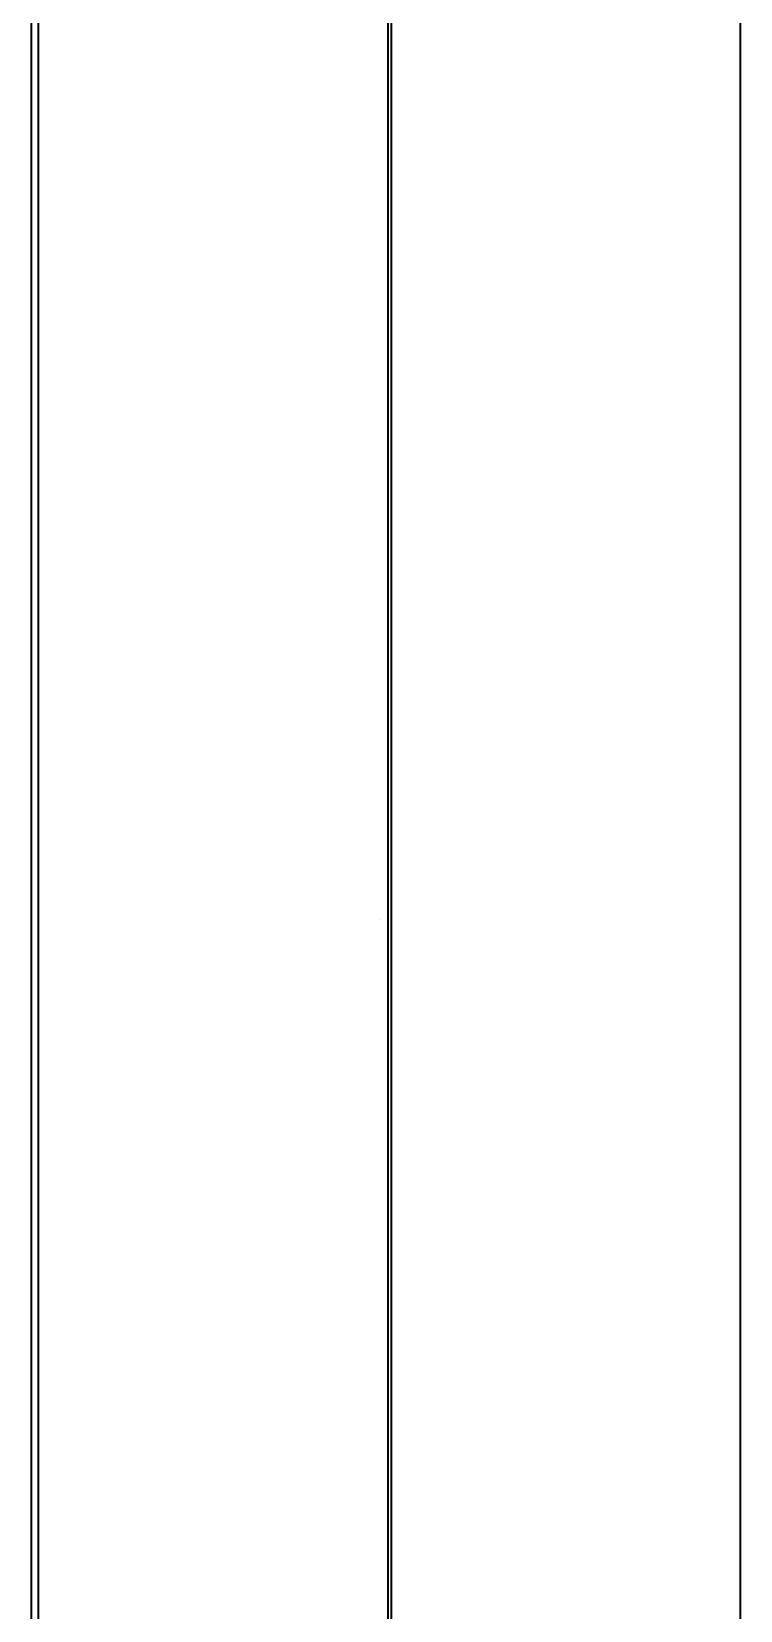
# Model space of a CAD drawing. Extents: x 6569 to 10251, y -294 to 3435.
# Drawn here: x 8535.6 to 8637.1, y 1803.3 to 2029.6 of the extents above; entities that cross this region are included whole.
import ezdxf

# ---------------------------------------------------------------- set-up
doc = ezdxf.new("R2010")
doc.units = 0
doc.header["$LTSCALE"] = 5
doc.layers.add('1', color=7, linetype='CONTINUOUS', true_color=0xffffff)

msp = doc.modelspace()

# ---------------------------------------------------------------- linework, layer by layer
at = {"layer": '1', "color": 7, "linetype": 'Continuous', "lineweight": 35}
for p, q in [((8535.56, 1277.43), (8535.56, 2228.33)), ((8536.56, 1333.58), (8536.56, 2226.08)), ((8586.56, 2226.08), (8586.56, 1333.58)), ((8587.06, 2225.83), (8587.06, 1333.83)), ((8637.06, 1478.83), (8637.06, 2115.83))]:
    msp.add_line(p, q, dxfattribs=at)
for centre, major_axis, start_param, end_param in [((8534.9, 1864.12), (0.67, 38.22), 6.230878, 6.248316), ((8586.23, 1864.13), (-0.67, 38.21), 0.034872, 0.052313)]:
    msp.add_ellipse(centre, major_axis=major_axis, ratio=0.000913, start_param=start_param, end_param=end_param, dxfattribs=at)

doc.saveas('drawing.dxf')
